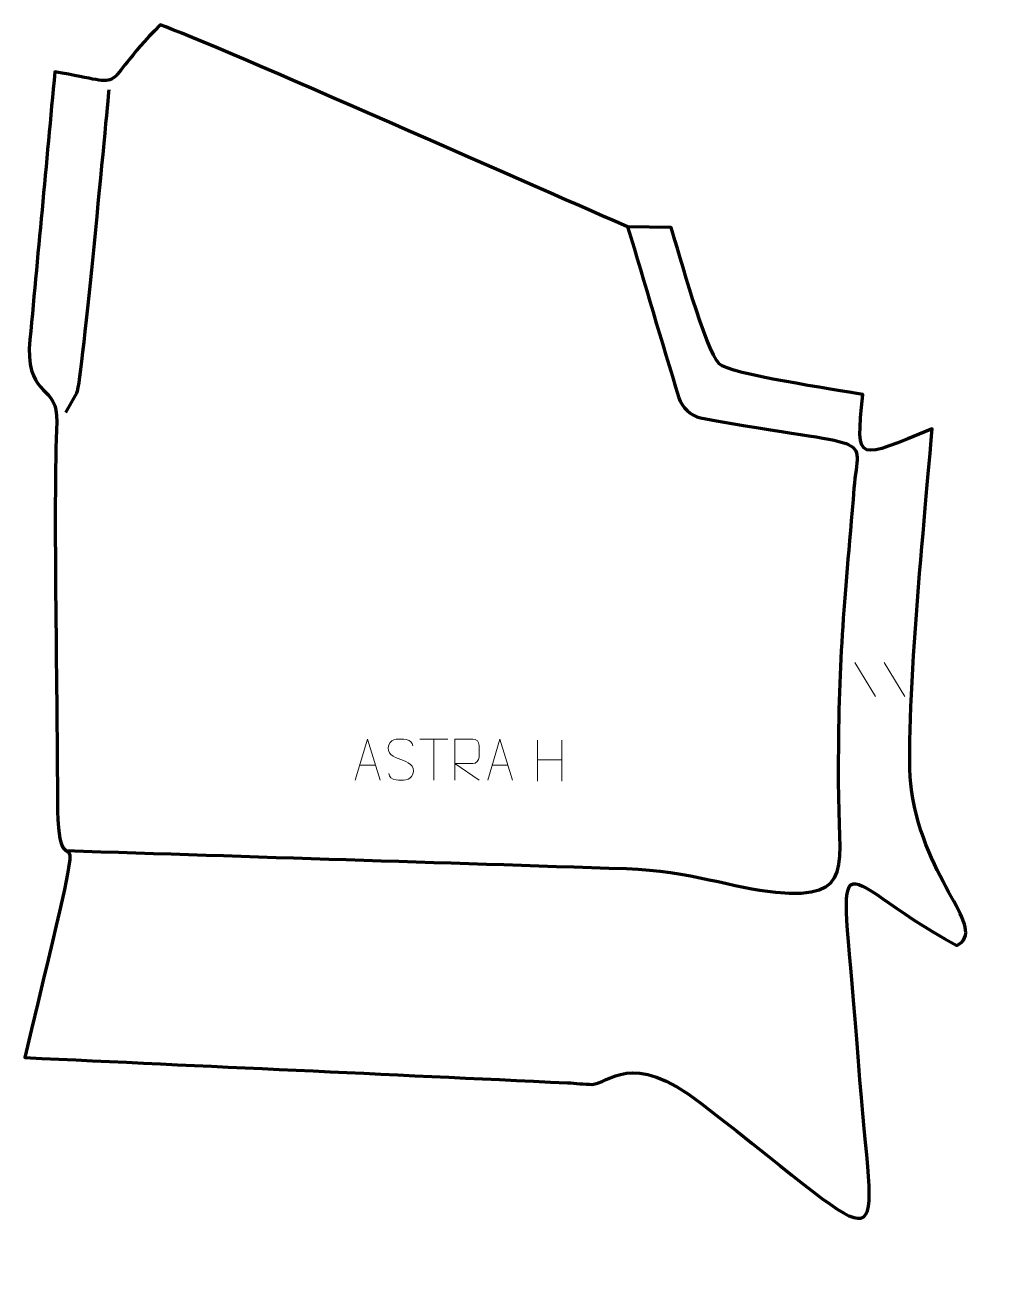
# Model space of a CAD drawing. Header units: millimetres. Extents: x -284 to 298, y -390 to 361.
import ezdxf

# ---------------------------------------------------------------- set-up
doc = ezdxf.new("R2010")
doc.units = ezdxf.units.MM
doc.header["$MEASUREMENT"] = 0
for name, color, linetype in [('layer 1', 7, 'Continuous'), ('layer 2', 7, 'Continuous'), ('layer 3', 7, 'Continuous')]:
    doc.layers.add(name, color=color, linetype=linetype)

msp = doc.modelspace()

# ---------------------------------------------------------------- linework, layer by layer
at = {"layer": 'layer 1', "color": 250, "lineweight": 9}
for points in [[(217.4102, -24.8209), (217.4102, -24.8209), (229.7745, -45.3652), (229.7745, -45.3652)], [(235.1401, -24.8209), (235.1401, -24.8209), (247.5044, -45.3652), (247.5044, -45.3652)], [(-45.4811, -71.0551), (-45.4811, -71.0551), (-28.4939, -71.0551), (-28.4939, -71.0551)], [(-36.9873, -95.9851), (-36.9873, -95.9851), (-36.9873, -71.0316), (-36.9873, -71.0316)], [(25.6908, -71.6263), (25.6908, -71.6263), (25.6908, -96.4038), (25.6908, -96.4038)], [(40.3341, -71.6263), (40.3341, -71.6263), (40.3341, -96.5798), (40.3341, -96.5798)], [(-81.7354, -86.7357), (-81.7354, -86.7357), (-72.2397, -86.7357), (-72.2397, -86.7357)], [(-1.7354, -86.7357), (-1.7354, -86.7357), (7.7603, -86.7357), (7.7603, -86.7357)], [(25.6908, -83.5086), (25.6908, -83.5086), (40.3341, -83.5082), (40.3341, -83.5082)]]:
    msp.add_open_spline(points, degree=3, dxfattribs=at)
for points, knots in [([(-84.458, -95.9851), (-84.458, -95.9851), (-77.087, -71.0316), (-77.087, -71.0316), (-77.087, -71.0316), (-77.087, -71.0316), (-69.5171, -95.9851), (-69.5171, -95.9851)], [0, 0, 0, 0, 0.33333333, 0.33333333, 0.33333333, 0.33333333, 1, 1, 1, 1]), ([(-56.9821, -83.3345), (-61.2304, -81.8641), (-66.1385, -80.0683), (-64.1334, -74.548), (-64.1334, -74.548), (-62.6299, -70.4081), (-57.4163, -70.7966), (-53.8127, -71.3977), (-53.8127, -71.3977), (-50.9521, -71.8749), (-50.0874, -73.0881), (-49.7768, -75.1722)], [0, 0, 0, 0, 0.25, 0.25, 0.25, 0.25, 0.5, 0.5, 0.5, 0.5, 1, 1, 1, 1]), ([(-24.3195, -95.9851), (-24.3195, -95.9851), (-24.3195, -71.0316), (-24.3195, -71.0316), (-24.3195, -71.0316), (-20.7247, -71.0316), (-17.1292, -71.0316), (-13.534, -71.0316), (-13.534, -71.0316), (-11.2087, -71.0693), (-9.6514, -72.5593), (-9.6555, -74.9257), (-9.6555, -74.9257), (-9.6559, -76.9612), (-9.6559, -80.0206), (-9.6555, -82.0566), (-9.6555, -82.0566), (-9.662, -83.9321), (-11.4743, -85.8739), (-13.4838, -85.893), (-13.4838, -85.893), (-13.4838, -85.893), (-24.3195, -85.893), (-24.3195, -85.893), (-24.3195, -85.893), (-24.3195, -85.893), (-9.6648, -95.9851), (-9.6648, -95.9851)], [0, 0, 0, 0, 0.125, 0.125, 0.125, 0.125, 0.25, 0.25, 0.25, 0.25, 0.375, 0.375, 0.375, 0.375, 0.5, 0.5, 0.5, 0.5, 0.625, 0.625, 0.625, 0.625, 0.75, 0.75, 0.75, 0.75, 1, 1, 1, 1]), ([(-4.458, -95.9851), (-4.458, -95.9851), (2.913, -71.0316), (2.913, -71.0316), (2.913, -71.0316), (2.913, -71.0316), (10.4829, -95.9851), (10.4829, -95.9851)], [0, 0, 0, 0, 0.33333333, 0.33333333, 0.33333333, 0.33333333, 1, 1, 1, 1]), ([(-56.9821, -83.3346), (-52.9635, -84.9813), (-47.934, -86.8696), (-49.768, -92.2299), (-49.768, -92.2299), (-51.2278, -96.4963), (-56.1386, -96.2396), (-59.8647, -95.6849), (-59.8647, -95.6849), (-62.6147, -95.2751), (-63.8356, -94.0616), (-64.2136, -91.9494)], [0, 0, 0, 0, 0.25, 0.25, 0.25, 0.25, 0.5, 0.5, 0.5, 0.5, 1, 1, 1, 1])]:
    msp.add_open_spline(points, degree=3, knots=knots, dxfattribs=at)
at = {"layer": 'layer 2', "color": 22, "lineweight": 158}
msp.add_open_spline([(80.0621, 238.4807), (80.0621, 238.4807), (106.2952, 238.0152), (106.2952, 238.0152), (106.2952, 238.0152), (111.3568, 222.3022), (126.7847, 164.8121), (135.4579, 155.7095), (135.4579, 155.7095), (141.6243, 149.2378), (205.2005, 140.2964), (222.2503, 137.0814), (222.2503, 137.0814), (217.3577, 93.5727), (219.5414, 98.7135), (264.0832, 116.3935), (264.0832, 116.3935), (260.4217, 71.2348), (246.5025, -65.1714), (251.6151, -101.7988), (251.6151, -101.7988), (259.5203, -158.432), (298.4979, -185.5806), (278.9117, -195.8787), (278.9117, -195.8787), (198.4188, -151.7422), (208.8258, -118.9453), (219.5634, -265.7318), (219.5634, -265.7318), (228.6654, -390.1587), (246.2249, -385.4631), (124.5907, -291.2656), (124.5907, -291.2656), (81.6287, -257.9944), (68.9056, -279.6897), (58.503, -279.6916), (58.503, -279.6916), (53.9569, -279.6924), (48.4304, -278.9968), (43.6737, -278.7739), (43.6737, -278.7739), (-65.5888, -273.6531), (-174.8551, -268.6123), (-284.1194, -263.529), (-284.1194, -263.529), (-238.0327, -70.1721), (-264.5478, -182.3007), (-264.4543, -108.0983), (-264.4543, -108.0983), (-264.3837, -52.0413), (-267.0382, 70.4953), (-264.8817, 120.6554), (-264.8817, 120.6554), (-263.9149, 143.1432), (-281.9554, 135.0933), (-281.5135, 164.9924), (-281.5135, 164.9924), (-276.3364, 220.728), (-271.1621, 276.4639), (-265.9822, 332.1992), (-265.9822, 332.1992), (-217.5665, 323.5224), (-241.9799, 321.0206), (-202.3121, 360.5166), (-202.3121, 360.5166), (-172.318, 349.978), (42.493, 254.7398), (80.0621, 238.4807)], degree=3, knots=[0, 0, 0, 0, 0.05555556, 0.05555556, 0.05555556, 0.05555556, 0.11111111, 0.11111111, 0.11111111, 0.11111111, 0.16666667, 0.16666667, 0.16666667, 0.16666667, 0.22222222, 0.22222222, 0.22222222, 0.22222222, 0.27777778, 0.27777778, 0.27777778, 0.27777778, 0.33333333, 0.33333333, 0.33333333, 0.33333333, 0.38888889, 0.38888889, 0.38888889, 0.38888889, 0.44444444, 0.44444444, 0.44444444, 0.44444444, 0.5, 0.5, 0.5, 0.5, 0.55555556, 0.55555556, 0.55555556, 0.55555556, 0.61111111, 0.61111111, 0.61111111, 0.61111111, 0.66666667, 0.66666667, 0.66666667, 0.66666667, 0.72222222, 0.72222222, 0.72222222, 0.72222222, 0.77777778, 0.77777778, 0.77777778, 0.77777778, 0.83333333, 0.83333333, 0.83333333, 0.83333333, 0.88888889, 0.88888889, 0.88888889, 0.88888889, 1, 1, 1, 1], dxfattribs=at)
at = {"layer": 'layer 3', "color": 177, "lineweight": 158}
for points, knots in [([(-233.357, 321.2554), (-234.5696, 309.2914), (-249.4849, 146.8689), (-252.8261, 137.9666), (-252.8261, 137.9666), (-252.8261, 137.9666), (-259.5411, 126.3445), (-259.5411, 126.3445)], [0, 0, 0, 0, 0.33333333, 0.33333333, 0.33333333, 0.33333333, 1, 1, 1, 1]), ([(80.0621, 238.4807), (90.3844, 204.048), (100.5415, 169.5426), (111.0356, 135.1644), (111.0356, 135.1644), (112.7352, 129.5964), (118.4404, 124.0412), (124.0712, 123.0158), (124.0712, 123.0158), (232.0745, 103.3486), (219.7193, 115.4492), (216.8076, 80.4567), (216.8076, 80.4567), (210.685, 6.8753), (207.2757, -22.1663), (207.3083, -96.8007), (207.3083, -96.8007), (207.3308, -148.1999), (217.5872, -168.2192), (169.6015, -163.7939), (169.6015, -163.7939), (144.099, -161.442), (117.6493, -150.7619), (79.3794, -149.533), (79.3794, -149.533), (-33.5202, -145.9073), (-146.4198, -142.2815), (-259.3194, -138.6557)], [0, 0, 0, 0, 0.125, 0.125, 0.125, 0.125, 0.25, 0.25, 0.25, 0.25, 0.375, 0.375, 0.375, 0.375, 0.5, 0.5, 0.5, 0.5, 0.625, 0.625, 0.625, 0.625, 0.75, 0.75, 0.75, 0.75, 1, 1, 1, 1])]:
    msp.add_open_spline(points, degree=3, knots=knots, dxfattribs=at)

doc.saveas('drawing.dxf')
